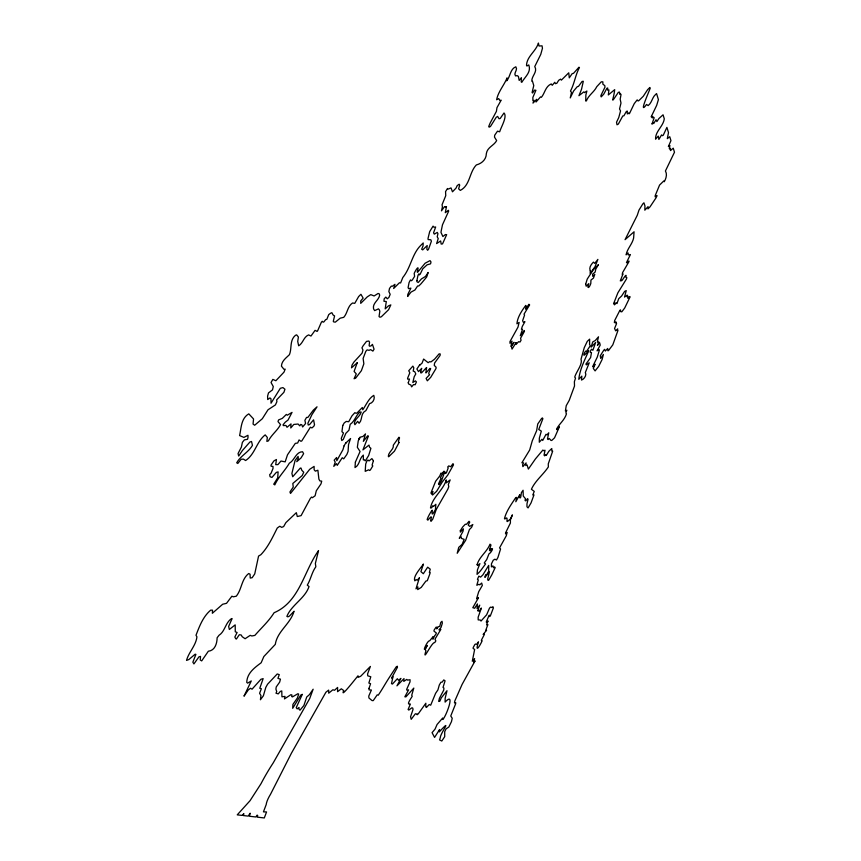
<?xml version="1.0" encoding="UTF-8"?>
<svg xmlns="http://www.w3.org/2000/svg" width="861" height="861" viewBox="0 0 861 861"><rect width="100%" height="100%" fill="white"/><g stroke="black" fill="none" stroke-linecap="round" stroke-linejoin="round"><path stroke-width="1.29" d="M369.025 688.37L369.025 689.865L371.403 690.027L368.766 696.075L368.928 697.98L372.049 700.574L373.222 700.639L377.247 694.816L378.237 695.193C381.972 689.747 385.244 683.785 388.892 678.124L396.232 666.844L397.362 666.231L397.416 667.372L391.54 678.134L393.014 676.542L391.497 683.656L392.455 684.043L397.362 678.726L398.503 680.298L400.903 678.393L396.953 685.851L404.013 678.608L403.777 681.406L406.758 679.415L407.501 680.093L410.084 679.749L410.019 681.88L406.661 689.403L406.941 690.231L408.609 689.833L404.842 696.818L405.897 696.872L413.818 688.079L411.709 695.29L412.258 696.205C411.493 697.744 405.918 705.181 409.771 703.9L410.353 704.126L408.103 709.464L408.814 710.067L411.902 707.774L412.774 708.097L413.011 709.539L410.557 716.772L411.192 719.344L415.368 713.758L417.208 714.081L417.176 714.738L418.285 713.801L425.851 703.233L425.743 706.87L426.41 707.462L429.23 704.546L430.694 705.191L435.601 693.32L437.937 689.865L439.282 685.065L440.94 682.213L442.123 682.16L443.781 679.921L445.072 680.836L443.028 687.369L443.889 688.036L443.759 690.048L439.368 698.422L438.733 701.467L439.874 701.177L441.241 697.927L446.999 690.726L445.148 698.325L445.105 702.092C456.115 690.296 445.643 717.461 442.758 719.495L442.705 718.009L437.065 724.499L435.031 729.149L432.071 732.657L434.568 737.414L439.594 729.515L439.314 731.872C453.36 716.61 440.358 733.034 440.272 737.748L439.562 739.911L441.79 741.03L444.706 736.661L444.706 731.699L446.073 728.847L448.818 727.05L451.476 721.615L452.219 718.268L450.755 715.986L455.663 703.717L455.706 702.598L454.78 703.125L454.468 702.544L454.856 700.876L462.088 684.441L475.089 660.871L473.615 662.669L474.594 658.579L472.302 661.248L474.637 649.463L473.087 648.398L473.227 647.526L474.702 644.76L475.412 644.028L476.617 644.34L478.501 641.832C474.562 654.252 479.954 645.772 482.16 640.778L481.385 640.692L481.557 639.852L484.485 634.266L483.161 634.417L486.605 630.252L485.582 630.769L487.875 624.559L486.949 625.118L486.702 624.386L488.079 621.029L486.54 622.546L486.314 621.825L488.908 615.755L489.478 615.163L489.575 616.584L490.447 615.615L493.418 607.866C492.427 607.575 494.246 605.821 491.416 607.479L490.458 607.134L489.446 608.264L486.637 614.797L481.008 621.05L480.287 620.006L478.189 619.898L478.156 617.186L481.385 608.06L479.071 611.428L478.608 610.212L477.715 610.858L479.728 605.132L477.069 608.609L477.414 603.916L474.669 608.286L472.797 607.694L478.21 598.255L478.436 597.469L476.929 598.944L476.66 598.449L478.716 591.701L482.332 585.405L481.686 583.037L479.781 584.845L478.974 584.275L476.79 585.276L478.318 579.948L477.446 579.324L478.845 576.138L480.599 577.107L482.87 574.911L488.693 565.397L488.693 571.241L486.637 574.836L485.593 574.696L484.883 577.376L489.468 571.844L487.66 579.13L488.058 580.379L488.704 580.217L491.771 574.89L495.183 567.614L494.494 566.904L493.471 567.797L492.998 565.914L491.427 566.904L491.437 563.847L493.202 560.274L494.849 559.198L496.474 559.994L497.895 557.551L500.585 548.941L499.552 547.897L506.343 535.65L507.054 532.41L505.568 533.906L505.568 532.851L510.401 523.036L510.422 519.829L512.424 514.878L510.336 519.043L508.345 520.776C505.009 524.284 509.346 514.91 504.847 519L504.449 518.623C506.548 510.595 511.391 504.342 515.728 497.593L516.654 497.41L515.825 501.759L519.764 494.644L519.377 497.217L520.141 497.992L520.754 497.152L521.411 492.621L523.079 490.264L523.273 496.054L525.414 498.637L525.102 500.521L525.823 500.898L527.513 498.627L528.062 499.197L526.964 503.889L526.986 506.817L528.073 507.915L531.054 502.899L533.992 494.86L532.798 495.032L534.25 491.405L531.409 489.263C535.251 480.707 543.162 474.766 548.349 466.942L548.274 463.875L552.676 451.175L551.847 451.056L551.793 448.527L548.855 451.282L546.283 455.426L545.831 454.576L544.626 455.846L544.044 455.135L545.035 450.228L543.711 450.755L542.882 450.045L535.424 458.935L528.363 469.094L527.05 464.897L525.759 465.586L526.093 462.917L522.864 466.651L522.595 464.822L523.574 462.841L521.874 462.798L529.666 450.023L532.259 440.854L536.651 430.651L537.748 423.978L541.451 418.704L542.333 417.908L542.904 418.661L538.738 429.456L541.311 431.124L539.33 438.163L539.298 442.22L541.967 439.261L542.71 440.498L546.025 434.31L546.95 434.88L548.758 432.792L547.478 439.013L548.123 439.53L549.275 438.507L551.094 440.531L551.901 440.326L554.538 437.829L559.413 426.755L556.927 429.704L556.529 429.165C558.983 424.086 564.633 420.125 566.484 413.807L565.871 412.936L566.818 410.234L565.386 411.009L566.247 405.66L569.218 400.365L574.513 386.019L574.384 381.714L575.525 378.065L574.717 377.129C576.138 371.823 582.919 364.203 581.024 359.263L584.253 347.704L587.256 341.397L589.645 339.148L589.559 344.443L590.291 345.724L586.567 351.331C585.577 349.146 582.38 356.992 584.597 354.969L588.73 350.718C584.77 360.092 579.959 368.917 578.775 379.303L581.832 376.149L581.487 380.067C584.102 379.281 586.944 375.138 585.34 372.533L589.236 362.804L586.363 364.849L585.91 364.095L590.603 357.595L591.507 352.547L590.28 352.397L590.323 351.137L591.507 349.2L592.874 350.276L595.64 342.452L591.109 347.155L592.734 341.946L595.306 340.482L598.503 336.802L597.459 341.343L597.599 342.269L598.912 341.935L597.448 345.412L599.654 342.753L600.214 345.121L597.082 350.857L599.084 349.448L599.245 350.524L597.308 357.046L592.659 366.592L593.154 366.904L595.059 364.278L593.315 368.476L595.102 370.897L598.632 366.452L602.14 359.424L603.4 354.452L600.687 358.391L600.278 355.765L603.679 350.373L604.594 349.351L605.326 351.051L607.694 348.479L607.877 350.728L608.458 350.631L612.795 344.874L617.929 330.549L617.391 330.667L617.703 328.913L615.68 330.872L614.56 328.461L616.551 323.661L616.25 322.735L615.701 322.993L615.981 321.853L614.356 322.681L614.657 320.572L619.888 310.326L620.501 309.863L620.695 311.639L621.793 311.843L624.72 307.98L629.843 297.389L629.951 296.561L627.906 298.433L628.024 296.206L627.023 296.83L627.206 295.108L624.526 297.077L626.259 290.587L624.634 291.373L621.61 296.023L618.768 298.616L616.907 303.621C615.895 300.747 613.559 308.206 614.797 302.846L613.549 303.858L617.875 292.815L626.356 279.147L626.851 277.672L625.85 277.274C627.486 270.677 621.158 283.247 621.373 280.32L620.297 280.901L622.987 273.863L622.255 274.487L622.589 272.603L628.821 261.905L628.928 261.023L627.12 262.917L626.474 262.583L630.424 254.555L628.315 254.974L628.1 252.94L626.108 254.834C627.152 248.721 632.329 244.18 633.621 238.023L634.062 231.792L625.054 239.67L637.28 215.272L638.991 210.084L642.769 203.971L643.931 202.809L644.954 205.93L644.824 210.181L648.064 206.64L647.956 208.868L650.023 206.855L656.104 197.729L657.008 195.576L655.167 196.814L655.199 195.63L659.558 185.083L663.82 180.907L664.24 181.746C666.048 178.722 667.436 174.234 665.424 170.995L674.486 152.236L673.248 148.167L670.482 150.589L670.364 148.2L669.503 148.975L669.298 148.296L669.923 145.574L668.384 146.521L670.945 140.644L669.74 136.705L667.318 138.653L668.491 132.594L666.898 127.396L663.25 135.242L662.378 135.672L661.56 134.919L658.891 139.428L658.267 136.07L655.576 139.213C655.113 131.442 663.261 126.449 664.294 118.85L663.056 114.804L658.934 118.517L656.878 121.584L656.039 119.722L653.703 123.564L653.004 122.574L651.971 124.145L654.156 117.753L653.273 116.967C650.798 120.066 653.316 114.61 651.164 116.827L656.663 105.386L658.417 99.639L656.566 93.569L655.469 94.613C652.24 97.282 651.938 102.771 648.15 105.591L646.546 104.461C637.904 116.31 649.56 90.502 650.206 88.166L649.861 87.488L647.623 89.673L643.264 96.303L638.948 100.543L638.087 100.995L637.172 99.887L634.245 103.643L629.574 113.383L629.047 113.824L628.734 112.888L627.303 113.943L627.174 110.972L626.119 111.833L623.891 115.837L622.794 115.944L618.359 124.07L617.003 124.791L616.53 122.219L618.768 117.526L620.544 110.886L619.533 109.013L620.985 103.04L620.178 99.198L621.039 94.506L620.469 93.881L619.748 94.366L619.49 92.073L618.338 92.342C609.287 105.838 613.678 99.693 614.689 89.652L608.329 94.936L608.921 89.888L607.748 90.254L607.672 87.962L606.876 88.349L603.733 94.161L601.172 96.916L600.881 95.593L604.971 87.187L604.809 85.626L602.904 84.206L602.84 81.827L601.258 81.838L596.781 86.67C594.122 92.17 588.526 95.097 586.352 100.985L585.717 100.995L585.867 94.936L586.879 91.04L584.533 92.601L583.833 91.89L578.936 95.689L581.53 89.264L583.317 81.278L582.101 81.44L578.463 86.391L577.279 86.66L573.587 91.029L570.251 97.939L571.489 92.364L570.456 91.083C574.491 83.603 575.342 75.036 579.442 67.545L578.958 67.233L573.512 73.336L572.145 73.68L569.272 77.867L568.766 72.798L561.372 80.138L560.565 79.126L558.703 80.288L556.819 83.302L555.399 83.668L554.807 82.258L552.224 85.293L551.244 83.937C545.357 86.444 544.97 93.085 541.365 97.325L540.547 96.884L536.037 102.007L536.672 99.306L532.981 103.105L533.971 100.253L532.873 100.597L532.873 97.401L535.919 90.297L534.573 90.093L532.539 93.01L532.098 92.504L533.766 85.53L532.475 81.268L531.829 81.246C531.398 76.08 537.964 71.893 534.756 66.555L540.74 54.437L542.452 48.281L542.043 45.827L539.04 46.02L538.416 43.05C535.951 51.369 527.018 56.234 526.501 65.156L526.889 66.017L528.762 64.941C531.506 72.184 525.124 76.575 521.809 82.312L521.217 81.989L521.379 77.651L519.183 80.45L518.387 76.392L517.149 75.628L515.502 75.897C513.156 73.131 518.29 69.859 515.825 66.792C510.153 68.912 510.304 76.758 506.709 80.837L507.075 77.877C504.148 85.217 498.035 91.901 496.625 99.779L498.713 98.617L499.897 100.533L501.156 100.188L496.969 107.647L496.41 111.36L490.103 123.134L488.725 126.459L489.113 127.159L490.447 126.492L496.216 117.311L497.604 116.396L499.025 118.71L500.166 118.527L504.019 112.974C507.549 116.536 501.145 126.847 499.66 131.798L497.497 131.184L494.709 135.199L494.494 137.114L496.668 140.58C494.074 145.574 487.208 147.242 486.347 153.656C486.282 159.543 481.74 163.525 476.359 164.935C469.159 172.308 470.224 185.319 460.312 190.389L458.622 188.828L459.709 185.093L459.161 184.232L457.223 185.567L456.05 188.085L452.477 191.809L451.003 187.913L448.204 189.086L447.472 188.505L445.557 191.605L445.75 195.705L442.048 204.746L442.414 206.888L441.467 210.848L444.491 206.715L445.481 206.586L445.492 207.253L446.482 206.597L445.298 212.678L448.473 210.299L448.624 211.246L442.479 224.796L441.198 230.996L440.983 232.427L442.898 236.538L445.385 234.547L446.665 234.666L442.522 243.911L441.166 244.072L440.66 240.951L436.613 243.588L438.238 238.615L437.205 236.818L437.937 233.686L437.28 232.416L434.299 234.149L433.578 232.804L435.666 226.981L433.858 227.229L433.072 226.12L429.693 231.587L428.035 238.379L428.143 239.573L430.834 239.778L431.393 241.241L428.574 249.12L427.648 250.282L426.852 249.227L427.196 245.557L422.708 249.894L421.675 249.227L423.052 245.869L423.203 242.963L420.523 245.633C411.87 254.425 410.858 267.62 402.819 277.5L400.613 282.957L399.439 282.752L393.66 288.5L394.973 284.324L392.304 286.282L391.346 286.067L389.506 288.435L388.86 291.599L390.184 294.333L388.935 297.389L387.31 298.81L385.814 297.099L384.178 298.832L383.952 301.264L386.32 301.565L385.179 308.884L388.526 305.838L390.829 304.902L388.569 309.723L381.369 316.74L379.938 317.246L379.034 316.557L379.841 311.241L379.281 309.756L378.474 308.862L374.643 310.617L373.556 308.841C372.296 303.029 378.84 300.403 379.647 295.205L379.303 293.902L378.108 293.461L374.126 295.958L370.757 294.634L367.26 296.884L360.737 303.341L360.727 300.93L363.127 298.1L360.931 294.29L358.628 296.571L354.754 303.352L352.536 303.007C347.435 306.322 347.618 313.07 343.733 317.343L340.203 318.161L335.36 322.132L333.82 321.949L333.282 321.422L334.585 315.89L333.175 315.104L331.862 312.694L330.57 313.243L328.73 314.599L326.814 319.377L325.695 319.603L323.919 321.853L323.155 322.165L322.262 321.282L321.357 322.272L317.591 330.893L317.042 331.42L315.072 330.344L310.972 336.048L308.593 334.897C303.546 336.974 303.072 343.281 298.681 345.799L297.723 341.473L298.39 336.995L296.658 334.864L295.409 335.349C289.436 340.364 292.03 348.307 289.436 354.667C286.164 357.918 281.633 360.931 281.429 366.151L283.969 369.304L285.163 369.132L284.001 372.135L275.864 380.734L272.829 379.4L271.043 382.499L273.281 386.557L272.506 389.872L268.503 392.896L267.599 396.125L267.706 399.558L269.945 397.943L270.978 398.751L271.021 403.228L280.32 388.289L282.935 387.601L284.937 389.226L283.915 392.293L276.661 399.838L276.898 401.678L275.402 404.928L268.019 409.771L262.325 418.726L254.662 425.237L253.059 424.096L253.543 418.952L248.797 413.861C241.026 418.328 241.328 427.939 239.595 435.569L243.9 437.399L247.968 435.279L248.022 437.485L247.527 439.314L244.373 439.885L242.393 442.35L241.381 447.085L238.066 453.521L238.68 456.061L242.447 450.475L249.916 442.016L251.52 441.489L252.456 445.352C248.495 452.305 240.617 455.738 236.7 462.798L237.797 463.487L241.155 459.257L243.459 459.128L245.611 460.517C255.007 454.511 256.567 441.542 265.199 434.88L267.33 437.453L266.867 441.392L268.406 440.875C271.645 434.547 277.35 430.694 280.535 424.581L277.985 421.599L278.598 419.91L282.311 418.381L286.326 414.442L287.305 415.196L292.04 412.397L288.026 420.05L285.228 422.202L283.032 424.839L283.312 425.582L285.992 425.452L287.025 427.293L291.018 423.913L290.77 427.971L293.795 424.441L298.1 424.032L299.768 425.84L300.715 424.462L301.856 424.817L302.62 426.981L305.59 423.504L304.891 420.329L306.548 417.413L307.883 417.413L313.329 410.137L317.031 406.812L311.854 414.776L307.894 423.214L308.195 425.011L309.605 424.548L313.576 419.834L314.513 424.764L313.813 426.292L311.919 427.928L310.369 427.228L301.802 440.918L300.93 441.306L299.079 439.939L297.658 443.017L295.312 443.372L287.509 454.791L285.163 461.862L280.966 461.033L277.931 464.606L275.703 464.66L276.435 459.494L273.927 460.893L271.011 465.123L271.086 466.199L273.002 466.436L273.012 468.502L271.054 473.27L269.676 474.669L270.085 476.746L271.968 477.414L276.327 472.398L278.114 471.893L277.716 477.833L273.723 484.194L274.81 484.894C278.566 476.671 284.894 470.795 289.339 463.196C294.602 460.398 295.872 451.821 302.566 451.745L303.632 453.672L301.016 457.966L296.754 461.679L298.326 458.278L298.11 456.427L295.086 460.474L291.901 473.421L292.697 476.757L300.274 468.104L300.995 468.061L301.834 470.321L303.739 472.215L302.2 475.563L292.815 483.462L293.246 487.057L289.931 491.986L290.512 493.45L309.723 469.288L314.114 466.393L314.125 469.708L315.352 471.139L317.881 470.235L318.893 479.125L319.872 480.901L321.713 481.138L321.002 483.86L316.31 490.759L315.104 495.796L312.403 497.69L311.51 497.088L310.337 498.433L301.092 515.631L297.282 516.525L296.345 512.672L285.874 522.638L283.656 526.545L281.708 527.362L279.782 526.232L277.264 528.03C272.496 537.512 268.115 547.101 260.872 554.699L258.569 556.077L254.738 573.91L252.155 577.709L250.239 578.065L250.056 574.179L248.689 573.534C241.338 579.259 241.919 589.258 236.269 596.21L233.309 596.813L231.889 596.199L226.529 603.324L222.676 604.239L212.366 613.269L212.527 610.191L210.751 610.115C203.131 616.411 199.451 626.281 195.996 635.267L196.932 636.839C195.899 645.675 188.828 651.981 186.514 660.409L188.86 659.537L195.178 654.177L195.899 654.414L192.853 662.195L193.919 663.917L198.966 656.814L200.548 656.416L200.215 659.967L201.689 660.904L208.34 651.228C214.981 650.561 217.058 643.436 217.123 637.775L219.049 635.246C224.99 631.533 225.378 622.772 231.372 618.704L232.115 618.542L228.639 626.431L229.349 629.477L235.182 624.871L235.279 631.78L237.098 632.491L234.838 637.065L235.763 638.776L236.409 639.023L239.315 634.708L241.188 634.977L242.221 636.731L245.105 638.733L250.207 635.343L251.821 635.978L254.867 635.396C261.335 627.917 268.793 621.255 274.11 612.72C299.746 601.785 303.922 570.951 318.538 550.631L315.363 563.417L315.847 566.786C311.811 572.307 310.821 579.249 307.291 585.136L309.013 586.535C305.171 598.373 291.416 604.949 286.874 616.401L287.897 616.853L289.457 616.067L294.064 611.224C290.361 624.107 277.285 631.156 275.294 644.394L263.864 656.523L261.152 662.776C254.469 667.738 247.021 673.205 246.752 682.396L247.634 683.139L251.272 680.954L243.997 696.183L248.302 689.941L250.519 688.262L252.058 689.187L260.915 679.297L263.165 678.608L259.774 688.262L261.357 688.746L259.591 693.288L260.937 695.527L260.431 699.756L263.38 695.785L265.823 687.347L267.577 684.204L277.242 673.959L279.255 674.637L277.931 678.339L280.438 679.168L279.674 682.116L276.241 686.938L275.918 689.112L276.725 691.631L275.983 693.202L278.232 693.891L280.352 691.394L281.762 690.931L281.945 696.807L285.013 696.409L284.474 698.906L290.91 694.676L291.987 695.053L291.675 696.474L292.374 696.947L297.971 693.675L298.659 694.149L297.368 698.002L292.912 704.395L292.697 708.312L300.737 695.075L302.329 694.332L296.227 707.624L297.153 708.883L299.036 707.462L298.939 709.163L299.972 710.196L303.901 705.482L306.731 697.001L309.422 694.655L313.146 689.209L309.734 698.454L273.26 762.835A65.748 17.554 -59.3 0 0 260.98 783.758L250.024 800.719L237.227 814.861L242.006 815.399L243.878 813.667L243.222 815.539L248.205 816.11L250.131 813.214L249.453 816.25L255.835 816.981L257.181 815.098L257.762 815.711L257.17 817.132L264.295 817.95L266.566 811.955L263.444 811.858L266.2 804.561A11.667 3.11 -59.1 0 1 270.526 794.283L291.395 753.257L325.91 692.233L328.676 690.102L328.698 693.191L332.895 689.747L334.488 690.307L337.609 687.455L337.566 691.706L341.322 688.8L343.765 690.587C339.191 699.982 357.842 675.756 358.047 675.799L358.198 677.359L360.684 676.251L370.402 666.436L367.572 673.959L367.776 675.831L370.79 676.768L368.852 683.042L370.574 683.72L369.025 688.37M419.339 577.946L415.992 588.827L417.897 586.901L417.703 589.613L421.233 587.417L425.883 581.089L427.304 580.712L429.93 573.663L430.134 572.5L429.359 572.5L430.242 569.186L427.669 567.184L423.321 573.727L420.932 571.639L423.429 564.052C420.771 568.023 412.623 576.655 414.83 580.852L416.175 579.604L417.154 580.217L419.339 577.946M516.062 342.667L516.116 344.422L518.58 341.677L519.99 342.043L521.066 340.256L520.571 338.265L524.457 331.302L524.22 330.506L520.292 335.715L522.53 329.246L521.4 329.268L522.326 326.362L524.93 321.702L523.413 322.401L522.616 320.733L524.575 315.04L524.015 314.168L529.612 304.945L528.934 304.277L525.587 309.153L526.308 306.301L525.748 305.407C521.798 310.81 517.439 317.106 516.923 323.844L519.14 322.401L517.978 327.148L509.981 341.591L509.992 343.302L512.058 341.16L510.928 346.305L514.039 342.291L511.402 346.542L512.037 349.114L516.062 342.667M431.996 493.611L432.556 495.032L436.592 491.351L442.253 482.042L447.752 475.078L453.51 464.843L453.037 463.659L450.68 466.737L448.785 465.898L447.677 467.039L448.237 467.803L446.396 472.861C444.115 474.971 446.278 470.59 444.48 472.538L441.607 480.503L439.035 484.678L438.497 483.979L441.026 478.307L440.401 477.747L444.039 471.161L441.833 473.733L441.058 473.023L439.67 476.122L435.644 481.213L430.952 492.966L431.404 493.827L432.965 491.577L431.996 493.611M399.106 442.446L394.435 451.196L388.623 456.793L388.322 456.265C388.343 452.014 394.134 449.291 393.326 445.169L398.966 437.237L399.558 437.775L398.374 441.499L399.106 442.446M446.224 481.568L446.192 482.924L450.174 479.921L448.312 484.549L448.785 486.626L447.871 489.08L436.269 509.454L432.76 519.14L431.103 521.292L430.565 520.873L431.447 517.052L430.694 516.987L427.885 520.13L427.153 519.56L427.648 518.074A12.345 3.347 -61.6 0 1 431.781 510.648L432.233 510.207L432.114 513.856L432.857 513.92L435.418 509.561L435.86 504.288L433.546 506.429L432.922 505.644L431.63 507.839L430.478 507.979C432.459 497.163 443.124 490.469 446.267 479.943L446.224 481.568M355.389 462.088L354.99 467.588C359.898 464.865 359.112 458.547 363.32 455.103L363.342 459.968L364.16 459.656L365.29 460.883L368.648 455.544L370.897 448.333L369.584 447.246L368.971 445.094L362.922 449.894L368.411 436.064L367.712 435.795L363.342 441.37L365.495 433.901L363.008 436.441L359.984 437.227L358.833 438.927L359.801 438.066L358.262 440.778L357.337 447.3L360.07 451.487L355.389 462.088M477.134 564.472L477.446 565.526L479.921 563.632L477.446 569.842L477.037 574.341C480.589 571.112 480.094 571.284 485.561 563.977L484.259 562.954L486.734 559.521L489.026 553.784C490.501 553.44 493.891 548.059 491.879 548.5C487.412 555.162 492.879 545.261 489.414 549.996L490.985 545.002L490.017 544.174C486.949 551.912 479.566 556.486 477.134 564.472M420.738 371.758L420.706 372.835L421.535 372.888C429.252 364.838 425.98 366.775 425.958 372.953L429.93 368.379L430.672 368.659L429.004 372.382L428.767 373.803L429.574 374.696L426.109 378.409L427.325 380.82L430.715 377.333L436.01 368.508L436.107 367.227L434.245 365.387L434.611 362.998L440.068 355.496L440.229 353.979L439.132 353.828L434.644 359.091L430.952 361.932L429.704 361.642L428.121 362.696L423.634 359.069L422.008 363.245L419.479 365.29L419.781 364.763L416.885 368.992L418.521 371.608L421.739 368.325L420.738 371.758M357.207 362.772L354.097 371.435L356.282 373.878L354.086 378.732L355.593 378.216L361.394 370.682L363.848 363.816L363.127 358.445L365.807 351.342L367.077 349.889L369.046 350.33L370.66 349.62L372.888 351.116L374.072 349.211L372.426 344.368L371.156 345.81L369.681 346.262L369.121 345.681L369.552 342.172L368.842 341.042L366.506 341.397L363.084 345.831L361.943 347.844L362.955 350.05L362.104 353.128L353.796 362.212L351.998 365.172L351.514 367.83L357.207 362.772M425.183 649.56L425.947 650.765C421.901 663.971 431.791 641.693 434.73 642.597L435.86 640.907L435.02 639.422L435.526 638.238L440.843 629.445L438.981 629.875L441.036 627.454L442.35 623.149L442.027 621.265L440.767 622.438L439.788 626.324L438.314 626.765L436.753 628.842L437.248 627.217L436.043 627.174L434.095 630.123L433.966 631.102L436.366 633.05L435.634 634.751A2.475 0.603 -60.9 0 0 434.482 636.01L433.18 639.077L432.459 638.905L433.061 636.72L429.671 640.799C427.024 640.25 420.674 656.588 427.271 645.406L425.183 649.56M585.684 284.184L586.169 286.196L588.806 283.603L587.837 287.025C588.676 289.005 590.517 284.474 590.797 283.517L590.947 280.073L593.444 278.114L594.811 274.401L592.712 276.349L592.583 274.196L595.134 272.076L595.79 269.073L598.417 264.682L593.175 269.945L587.213 279.115L585.684 284.184M408.265 382.758L408.641 384.006L410.88 385.028L411.633 386.88L413.56 384.555L415.174 384.738L416.412 381.94L415.368 380.842L412.817 382.488L414.195 376.763L415.798 373.911L414.711 371.64L413.194 371.102L413.807 367.798L412.86 366.108L408.738 370.757L409.825 372.802L407.565 378.323L407.77 379.195L409.513 379.044L408.265 382.758M416.907 280.525L416.821 281.644L418.242 282.505L421.459 278.91L425.528 276.435L428.165 272.474L426.679 277.016L421.115 283.678L418.801 285.96L417.607 285.992L414.927 290.006L410.945 292.148L407.694 296.453L407.791 294.44L410.901 288.123L408.534 288.618L408.114 287.499L409.083 282.516L410.482 279.911L411.397 280.74L412.301 280.008L414.604 276.381L414.195 273.389C415.659 269.923 419.953 263.584 417.165 271.872L417.542 272.356L425.14 263.208L430.016 260.625L430.995 261.948L430.554 263.843L427.078 264.833L422.751 268.815L420.179 274.185L419.296 274.907L418.941 273.83L418.037 275.154L416.907 280.525M342.753 425.485L341.946 431.738L343.474 432.997L341.29 438.303L341.785 440.531L343.27 439.444L345.853 433.341L348.963 430.199L350.19 424.355C354.721 421.363 355.83 415.379 359.898 412.021L361.211 412.042C360.016 416.509 355.033 418.618 354.334 423.289L354.926 424.71L357.67 421.363L359.091 423.278C362.233 420.265 360.856 415.411 363.697 412.204L365.947 410.536L369.552 403.68C373.082 402.916 375.224 398.621 373.792 395.35C368.594 398.471 366.248 404.874 362.782 409.75L362.33 407.49L357.175 412.839L356.153 413.334L354.861 412.656L351.934 415.906L348.716 421.707L346.219 421.438L344.185 422.966L342.753 425.485M344.077 445.826L342.947 449.69L336.823 460.678L336.576 457.535L334.197 460.172L335.209 462.12L333.788 466.361L336.468 463.648L337.232 465.392L342.248 457.74L343.7 458.859L346.832 454.522L348.092 451.379L348.522 444.61L350.578 438.518L345.648 443.189L346.004 442.576L344.077 445.826M590.291 270.709L590.172 273.454L595.059 266.652L597.889 259.387L594.747 263.369L593.423 262.11C591.292 264.241 588.709 267.663 590.291 270.709M373.416 460.721L372.081 465.091L372.802 465.941L370.37 469.988L369.541 470.472L368.659 469.783L365.204 471.354L365.699 464.004L366.926 460.947L367.938 460.022L369.046 460.926L371.887 458.601L373.416 460.721M460.334 530.634L460.366 532.087L463.422 528.869L462.981 531.355L459.257 538.308L461.173 536.79L461.464 538.426L464.165 539.363L462.142 544.356L458.762 547.327L457.202 553.279L465.64 540.331L469.406 529.558L471.591 527.341L472.818 524.543L469.74 526.394L468.233 525.124L469.729 522.1L469.019 521.292L466.522 524.295L465.274 524.274L462.669 527.018L460.334 530.634"/></g></svg>
